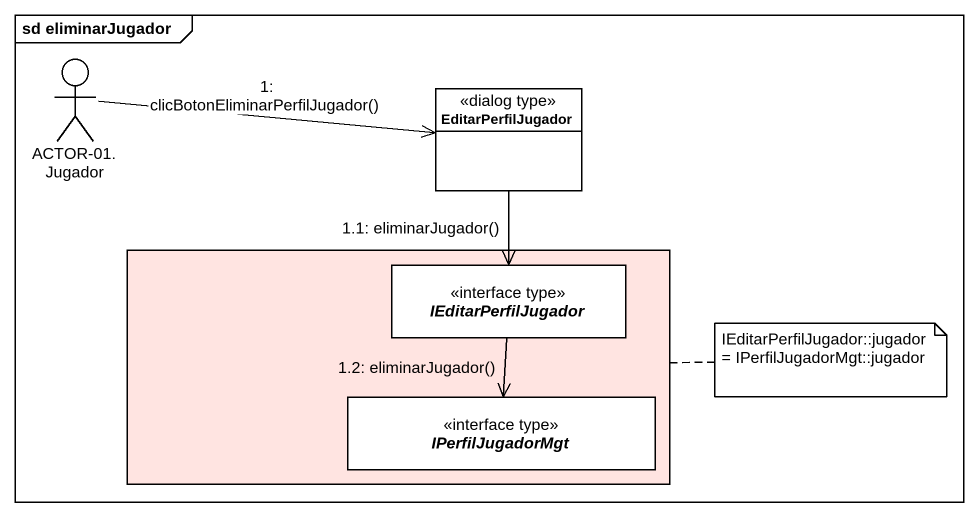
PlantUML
@startuml
mainframe sd eliminarJugador
allowmixing
hide circle
hide empty members
actor "ACTOR-01. Jugador" as ACTOR_01_Jugador
class EditarPerfilJugador <<dialog type>>
rectangle " " as rectangle1 #FFE4E1 {
  interface IEditarPerfilJugador <<interface type>>
  interface IPerfilJugadorMgt <<interface type>>
}
ACTOR_01_Jugador -right-> EditarPerfilJugador : 1: clicBotonEliminarPerfilJugador()
EditarPerfilJugador --> IEditarPerfilJugador : 1.1: eliminarJugador()
IEditarPerfilJugador --> IPerfilJugadorMgt : 1.2: eliminarJugador()
note right of rectangle1 : IEditarPerfilJugador::jugador = IPerfilJugadorMgt::jugador
@enduml
